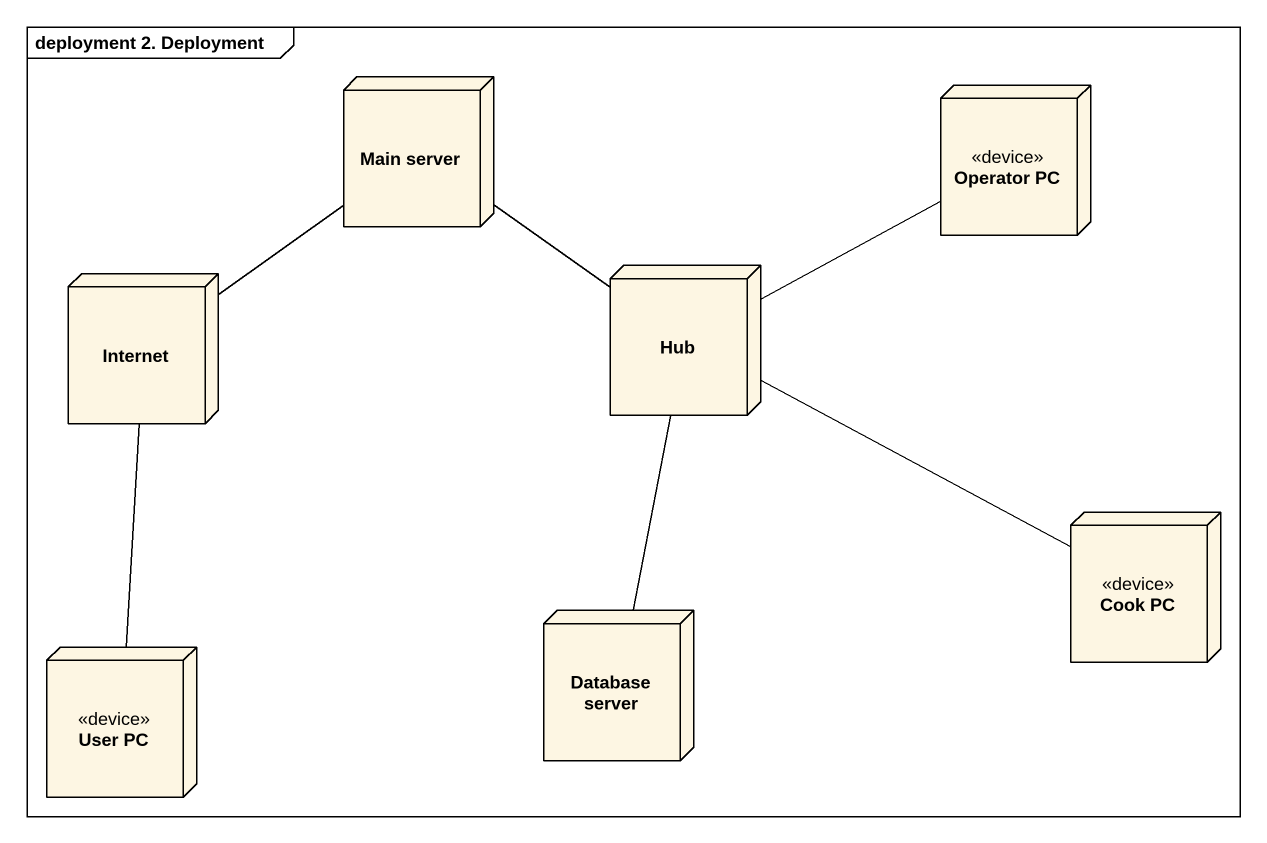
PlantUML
@startuml
mainframe deployment 2. Deployment
node "Main server" as Main_server
node "Operator PC" as Operator_PC <<device>>
node Internet
node Hub
node "Cook PC" as Cook_PC <<device>>
node "User PC" as User_PC <<device>>
node "Database server" as Database_server
Main_server -- Internet
Main_server -- Hub
Internet -- User_PC
Hub -right- Operator_PC
Hub -right- Cook_PC
Hub -- Database_server
@enduml
